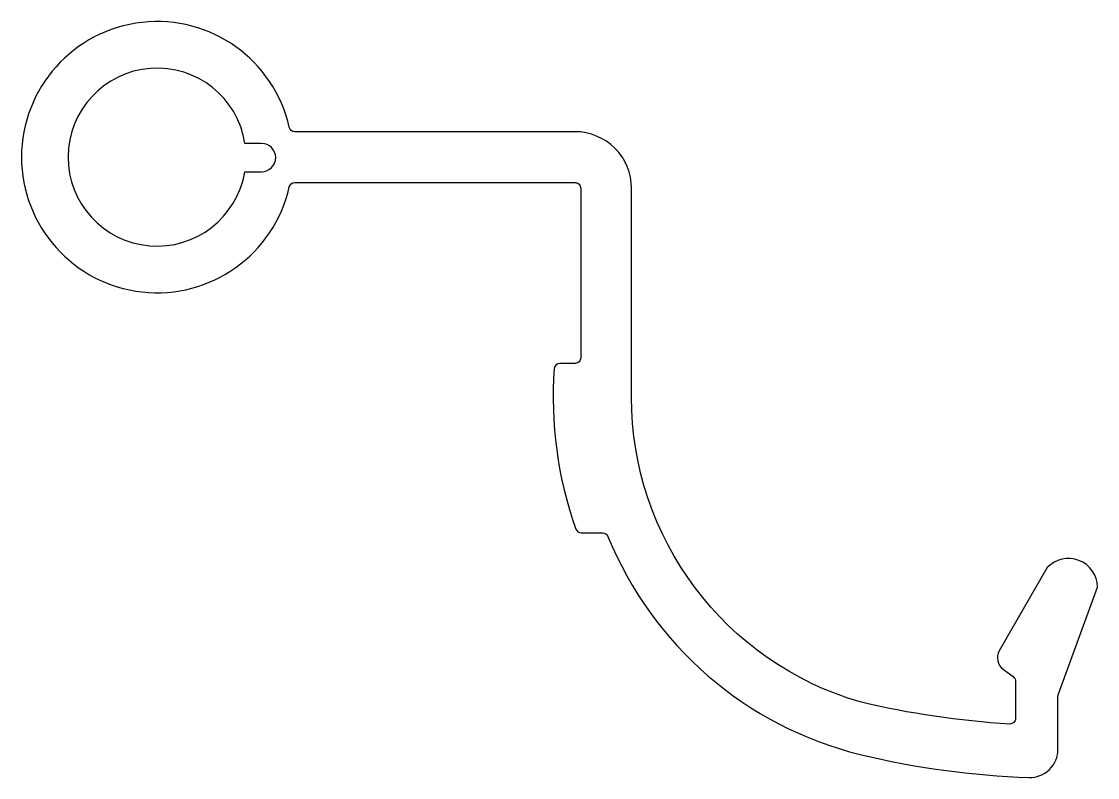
# Model space of a CAD drawing. Extents: x 335.1 to 373.2, y 215.5 to 242.2.
import ezdxf

# ---------------------------------------------------------------- set-up
doc = ezdxf.new("R2010")
doc.units = 0
doc.header["$LTSCALE"] = 15
doc.layers.get('0').update_dxf_attribs({"linetype": 'CONTINUOUS'})
doc.layers.add('1', color=7, linetype='CONTINUOUS')

msp = doc.modelspace()

# ---------------------------------------------------------------- linework, layer by layer
at = {"color": 0, "linetype": 'CONTINUOUS', "ltscale": 0.05}
msp.add_lwpolyline([(343.557, 237.898), (342.968, 237.898, 12.519973), (342.963, 236.898), (343.557, 236.898, 1)], format="xyb", close=True, dxfattribs=at)
at = {"layer": '1', "color": 0, "linetype": 'CONTINUOUS'}
msp.add_lwpolyline([(371.757, 218.317, -0.087489), (371.769, 218.386), (373.156, 222.197, 0.676138), (371.378, 222.882), (369.679, 219.939, 0.379515), (369.812, 219.289), (370.177, 219.015, -0.236068), (370.257, 218.855), (370.257, 217.548, -0.430026), (370.047, 217.348, -0.044608), (364.756, 218.129, -0.333841), (356.656, 228.918), (356.656, 236.313, 0.414214), (354.656, 238.313), (344.733, 238.313, -0.350641), (344.538, 238.469, 8.979545), (344.538, 236.357, -0.350641), (344.733, 236.513), (354.656, 236.513, -0.414214), (354.856, 236.313), (354.856, 230.313, -0.414214), (354.656, 230.113), (354.121, 230.113, 0.393127), (353.921, 229.928, 0.103458), (354.685, 224.247, 0.317837), (354.874, 224.113), (355.637, 224.113, -0.304741), (355.822, 223.989, 0.239605), (364.756, 216.266, 0.050293), (370.726, 215.456, 0.423324), (371.757, 216.455)], format="xyb", close=True, dxfattribs=at)

doc.saveas('drawing.dxf')
